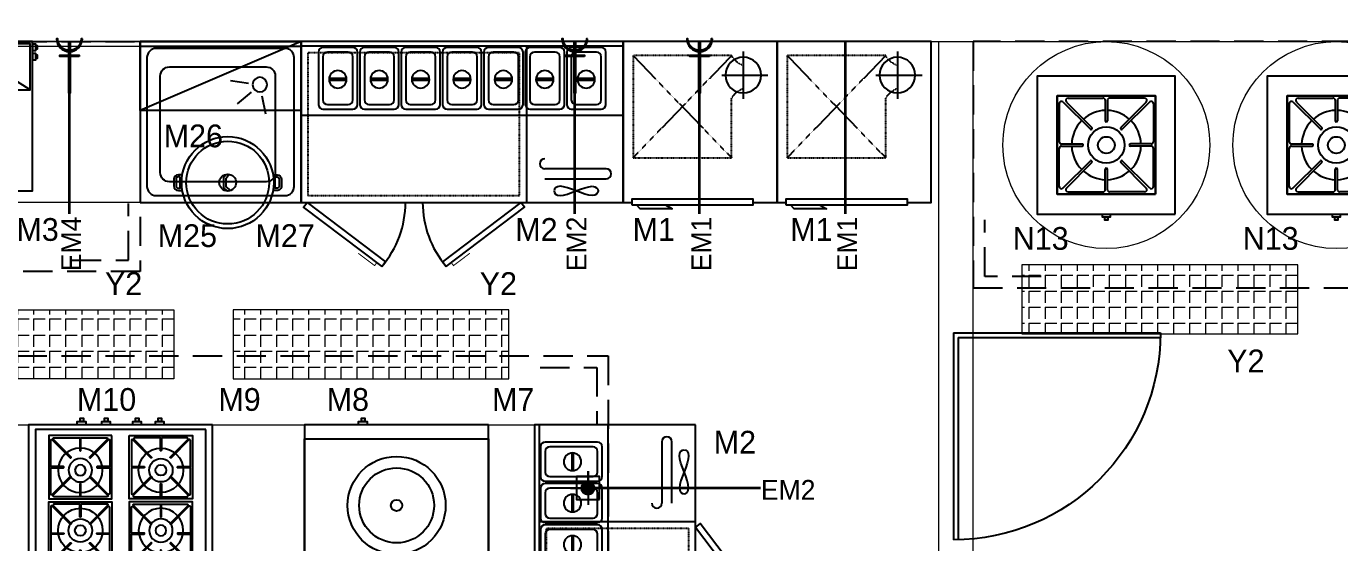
# Model space of a CAD drawing. Header units: centimetres. Extents: x -72470 to -43129, y -18750 to -16337.
# Drawn here: x -55103 to -54532, y -17019 to -16794 of the extents above; entities that cross this region are included whole.
import ezdxf

# ---------------------------------------------------------------- set-up
doc = ezdxf.new("R2010")
doc.units = ezdxf.units.CM
doc.header["$MEASUREMENT"] = 0
for name, pattern in [('Dashed', [0.0056444444656372, 0.0028222222328186, -0.0028222222328186]), ('DUZ', [0]), ('HIDDENX2', [19.049999999999997, 12.7, -6.349999999999998])]:
    doc.linetypes.add(name, pattern=pattern)
doc.layers.get('0').update_dxf_attribs({"linetype": 'DUZ', "lineweight": 0})
for name, color, linetype in [('-DWG_ANA', 7, 'Continuous'), ('002 Çizgi', 7, 'Continuous'), ('11-021_500-BLOK B-str_zemin_kat$0$2DTARAMA1', 253, 'Continuous'), ('CIHAZ', 2, 'Continuous'), ('ELEKTRİK', 10, 'Continuous'), ('kapı ABD', 55, 'Continuous'), ('Kıtc-002 Çizgi', 7, 'Continuous'), ('S2000-002 Çizgi', 7, 'Continuous')]:
    doc.layers.add(name, color=color, linetype=linetype)
doc.layers.add('ELK', color=1, linetype='Continuous', lineweight=35)
doc.layers.add('TEFRIS', color=30, linetype='Continuous', lineweight=9)
doc.styles.add('TAKSİM', font='GOTHIC.TTF', dxfattribs={"height": 20})

# ---------------------------------------------------------------- blocks, each defined once
blk = doc.blocks.new('A$C73A43FF4')
at = {"layer": 'S2000-002 Çizgi'}
for p, q in [((13.34577886293937, 53.03139443360123), (28.55210496410746, 53.03139443360123)), ((29.51735401407404, 52.06614528710814), (29.51735401407404, 43.20446092698512)), ((30.48260316056712, 52.06614528710814), (30.48260316056712, 43.20446092698512)), ((46.65417840822739, 53.03139443360123), (31.44785221053462, 53.03139443360123)), ((51.42857945591639, 11.19582252253531), (51.42857945591639, 54.05296537953472)), ((9.536685745409159, 50.63877369850342), (9.536685745409159, 34.07226762251048)), ((11.10751322696978, 51.39028234246689), (23.07058826042612, 39.50277661389737)), ((12.74025950458781, 51.3146366431447), (23.67622557221239, 40.25452463962574)), ((47.25969776657804, 51.3146366431447), (36.32373169895436, 40.25452463962574)), ((48.89244404419696, 51.39028234246689), (36.92936901073972, 39.50277661389737)), ((50.46333040594982, 50.63877369850342), (50.46333040594982, 34.07226762251048)), ((23.74927899868453, 39.5758301368969), (23.74927899868453, 39.57606585071517)), ((36.25067827248131, 39.5758301368969), (36.25067827248131, 39.57606585071517)), ((9.536685745409159, 14.61001420356661), (9.536685745409159, 31.17652027955955)), ((10.50193479537665, 33.10701847601922), (19.51255649145241, 33.10701847601922)), ((10.50193479537665, 32.14176942605082), (19.51255649145241, 32.14176942605082)), ((10.50193479537665, 32.14176932952614), (19.51255649145241, 32.14176932952614)), ((49.49808125945674, 33.10701847601922), (40.48740068318875, 33.10701847601922)), ((49.49808125945674, 32.14176942605082), (40.48740068318875, 32.14176942605082)), ((49.49808125945674, 32.14176932952614), (40.48740068318875, 32.14176932952614)), ((50.46333040594982, 14.61001420356661), (50.46333040594982, 31.17652027955955)), ((11.10751322696978, 13.85850555960314), (23.07058826042612, 25.74601128817267)), ((12.74025950458781, 13.93415125892534), (23.67622557221239, 24.99426326244429)), ((23.74927899868453, 25.67295776517312), (23.74927899868453, 25.67272205135487)), ((36.25067827248131, 25.67295776517312), (36.25067827248131, 25.67272205135487)), ((47.25969776657804, 13.93415125892534), (36.32373169895436, 24.99426326244429)), ((48.89244404419696, 13.85850555960314), (36.92936901073972, 25.74601128817267)), ((29.51735401407404, 13.18264261496006), (29.51735401407404, 22.04432697508492)), ((30.48260316056712, 13.18264261496006), (30.48260316056712, 22.04432697508492)), ((13.34577886293937, 12.2173934684688), (28.55210496410746, 12.2173934684688)), ((46.65417840822739, 12.2173934684688), (31.44785221053462, 12.2173934684688)), ((8.57143659891699, 11.19582252253531), (51.42857945591639, 11.19582252253531))]:
    blk.add_line(p, q, dxfattribs=at)
for points in [[(60.00000802731665, 2.624393951135061), (60.00000802731665, 62.62439395093497), (8.027516742e-06, 62.62439395093497), (8.027516742e-06, 2.624393951135061)], [(51.42857945591639, 11.19582252253531), (51.42857945591639, 54.05296537953472), (8.57143659891699, 54.05296537953472), (8.57143659891699, 11.19582252253531)], [(51.42857945591639, 11.19582252253531), (8.57143659891699, 11.19582252253531), (8.57143659891699, 54.05296537953472), (51.42857945591639, 54.05296537953472)], [(51.42857945591639, 11.19582252253531), (8.57143659891699, 11.19582252253531), (8.57143659891699, 54.05296537953472), (51.42857945591639, 54.05296537953472)], [(28.35975802741632, 2.624393951135061), (31.64025802741708, 2.624393951135061), (31.64025802741708, 1.312193951134759), (28.35975802741632, 1.312193951134759)], [(29.34390802741655, 1.312193951134759), (30.65610802741685, 1.312193951134759), (30.65610802741685, -6.0488655436e-06), (29.34390802741655, -6.0488655436e-06)]]:
    blk.add_lwpolyline(points, close=True, dxfattribs=at)
for radius in [7.928277897756767, 3.642563612056767]:
    blk.add_circle((29.99997863558292, 32.62439395103502), radius, dxfattribs=at)
for centre, radius, start, end in [((10.50187601171001, 50.63877369850342), 0.9652491464924421, 51.148000999984, 180.0000049999744), ((13.34577886293937, 52.06614528710814), 0.9652491464924421, 90.00000299998466, 231.147999999975), ((28.55210496410746, 52.06614528710814), 0.9652491464924421, 359.9999950000255, 89.99999700001536), ((31.44785221053462, 52.06614528710814), 0.9652491464924421, 89.99999700001536, 180), ((46.65417840822739, 52.06614528710814), 0.9652491464924421, 308.852000000025, 89.99999700001536), ((49.49808125945674, 50.63877369850342), 0.9652491464924421, 359.9999950000255, 128.851999000016), ((29.99997863558292, 32.62439395103502), 15.0711350405901, 91.83510280836585, 131.3747573071069), ((29.99997863558292, 32.62439395103502), 15.0711350405901, 48.62524269289312, 88.16489755877983), ((29.99997863558292, 32.62439395103502), 15.0711350405901, 135.2010502838732, 178.1648975588335), ((23.37340686805692, 39.87864884105147), 0.4826245249837685, 321.1470799999462, 51.14044700000023), ((29.99997863558292, 43.20446092698512), 0.4826245249837685, 180, 269.9999990000051), ((29.99997863558292, 43.20446092698512), 0.4826245249837685, 269.9999990000051, 359.9999950000255), ((36.62655040310982, 39.87864884105147), 0.4826245249837685, 128.8595529999997, 218.8529200000538), ((29.99997863558292, 32.62439395103502), 15.0711350405901, 1.835102441166419, 44.79894971612678), ((23.37340686805692, 39.87864884105147), 0.4826245249837685, 231.1534640000196, 321.1356869999592), ((36.62655040310982, 39.87864884105147), 0.4826245249837685, 218.8643130000408, 308.8465359999805), ((10.50193479537665, 34.07226762251048), 0.9652491464924421, 180, 269.9999990000051), ((10.50193479537665, 31.17652027955955), 0.9652491464924421, 90.00000099999487, 180), ((29.99997863558292, 32.62439395103502), 15.0711350405901, 181.8351028083154, 224.7989497161268), ((19.51255649145241, 32.62439395103502), 0.4826245249837685, 269.9999990000051, 359.9999950000255), ((19.51255649145241, 32.62439395103502), 0.4826245249837685, 359.9999950000255, 89.99999700001536), ((40.48740068318875, 32.62439395103502), 0.4826245249837685, 89.99999700001536, 180), ((40.48740068318875, 32.62439395103502), 0.4826245249837685, 180, 269.9999990000051), ((29.99997863558292, 32.62439395103502), 15.0711350405901, 315.2010502838733, 358.1648971916846), ((49.49808125945674, 34.07226762251048), 0.9652491464924421, 269.9999990000051, 359.9999950000255), ((49.49808125945674, 31.17652027955955), 0.9652491464924421, 4.9999744481e-06, 90.00000099999487), ((23.37340686805692, 25.37013906101857), 0.4826245249837685, 38.86431300004075, 128.8465359999804), ((23.37340686805692, 25.37013906101857), 0.4826245249837685, 308.8595529999999, 38.85292000005379), ((36.62655040310982, 25.37013906101857), 0.4826245249837685, 141.1470799999462, 231.1404470000002), ((36.62655040310982, 25.37013906101857), 0.4826245249837685, 51.1534640000196, 141.1356869999592), ((29.99997863558292, 32.62439395103502), 15.0711350405901, 228.6252426928931, 268.1648971916342), ((29.99997863558292, 22.04432697508492), 0.4826245249837685, 90.00000099999487, 180), ((29.99997863558292, 22.04432697508492), 0.4826245249837685, 4.9999744481e-06, 90.00000099999487), ((29.99997863558292, 32.62439395103502), 15.0711350405901, 271.8351024412202, 311.3747573071068), ((10.50187601171001, 14.61001420356661), 0.9652491464924421, 179.9999950000255, 308.851999000016), ((13.34577886293937, 13.18264261496006), 0.9652491464924421, 128.852000000025, 269.9999970000154), ((28.55210496410746, 13.18264261496006), 0.9652491464924421, 270.0000029999845, 4.9999744481e-06), ((31.44785221053462, 13.18264261496006), 0.9652491464924421, 180, 270.0000029999845), ((46.65417840822739, 13.18264261496006), 0.9652491464924421, 270.0000029999845, 51.14799999997504), ((49.49808125945674, 14.61001420356661), 0.9652491464924421, 231.148000999984, 4.9999744481e-06)]:
    blk.add_arc(centre, radius, start, end, dxfattribs=at)
blk = doc.blocks.new('rtyjjkw5')
at = {"layer": 'kapı ABD', "color": 7}
for p, q in [((-2, 2), (-2, 90)), ((0, 0), (0, 90)), ((-2, 2), (-90, 2)), ((0, 0), (-90, 0))]:
    blk.add_line(p, q, dxfattribs=at)
blk.add_arc((0, 0), 90, 90, 180, dxfattribs=at)
blk = doc.blocks.new('A$C5569020A')
at = {"layer": 'S2000-002 Çizgi'}
for points in [[(-1.67189355125e-05, 2.362388841e-06), (52.99998328106449, 2.3623879315e-06), (52.99998328106449, 65.00000236238793), (-1.67189355125e-05, 65.00000236238884)], [(24.99998328106449, 4.00000236238884), (27.99998328106449, 4.00000236238884), (27.99998328106449, 64.00000236238793), (24.99998328106449, 64.00000236238884)], [(52.99998328106449, 61.11729896110229), (54.46586121451217, 61.11729896110229), (54.46586121451217, 63.78939851896666), (52.99998328106449, 63.78939851896666)], [(54.46586121451217, 61.7853238505686), (55.19880018123604, 61.7853238505686), (55.19880018123604, 63.12137362950034), (54.46586121451217, 63.12137362950034)], [(52.99998328106449, 57.08559499987496), (54.46586121451217, 57.08559499987496), (54.46586121451217, 59.75769455773934), (52.99998328106449, 59.75769455773934)], [(54.46586121451217, 57.75361988934128), (55.19880018123604, 57.75361988934128), (55.19880018123604, 59.08966966827302), (54.46586121451217, 59.08966966827302)]]:
    blk.add_lwpolyline(points, close=True, dxfattribs=at)
for points in [[(27.99998328106449, 44.00000236238883), (51.99998328106449, 44.00000236238793), (51.99998328106449, 64.00000236238793), (0.9999832810644876, 64.00000236238884), (0.9999832810644876, 44.00000236238883), (24.99998328106449, 44.00000236238883)], [(0.9999832810644876, 44.00000236238883), (8.575407093543618, 48.71595193636494), (24.99998328106449, 48.71595193636494)], [(51.99998328106449, 44.00000236238793), (44.42455946858536, 48.71595193636494), (27.99998328106449, 48.71595193636494)]]:
    blk.add_lwpolyline(points, dxfattribs=at)
for points in [[(18.07450287327992, 29.39050397235315, -0.4254295835771886), (21.82152981452782, 27.43646788725801, 0.3372517915485938), (25.14250451168664, 23.71822109901132, -0.475844567449334)], [(18.75352722039315, 30.32868953727939, -0.4998745452864862), (23.93060930351476, 27.04510002739244, 0.2980718025383576), (26.01763325798766, 24.27298926919048, 0.3252047160820161)], [(33.20215869164713, 31.21978356548516, -0.4254295835771886), (31.2481226065529, 27.4727566242409, 0.3372517915485938), (27.52987581830348, 24.15178192707845, -0.475844567449334)], [(34.14034425657337, 30.54075921837375, -0.4998745452864862), (30.85675474668551, 25.36367713525306, 0.2980718025383576), (28.08464398848355, 23.27665318078016, 0.3252047160820161)], [(18.96559690148751, 14.94187250110099, -0.4998745452864862), (22.24918641137538, 20.11895458421987, 0.2980718025383576), (25.02129716957643, 22.20597853869276, 0.3252047160820161)], [(19.90378246641376, 14.26284815398958, -0.4254295835771886), (21.85781855150799, 18.00987509523202, 0.3372517915485938), (25.57606533975741, 21.33084979239447, -0.475844567449334)], [(34.35241393766682, 15.15394218219353, -0.4998745452864862), (29.17533185454613, 18.4375316920823, 0.2980718025383576), (27.08830790007323, 21.20964245028426, 0.3252047160820161)], [(35.03143828478096, 16.09212774711977, -0.4254295835771886), (31.28441134353307, 18.04616383221491, 0.3372517915485938), (27.96343664637425, 21.76441062045979, -0.475844567449334)]]:
    blk.add_lwpolyline(points, format="xyb", dxfattribs=at)
at = {"layer": 'S2000-002 Çizgi', "const_width": 0.396}
blk.add_lwpolyline([(26.13877745819082, 22.31554589995631, 1), (26.96716369986916, 23.16708581951298, 1)], format="xyb", close=True, dxfattribs=at)
at = {"layer": 'S2000-002 Çizgi'}
for radius in [10.88115600601513, 1.643978604757531]:
    blk.add_circle((26.55297057902954, 22.74131585973646), radius, dxfattribs=at)
blk.add_arc((26.55297057902954, 22.74131585973646), 17.56727753235161, 95.07169779256836, 85.27520643151658, dxfattribs=at)
blk = doc.blocks.new('A$C5B5611F4')
at = {"layer": 'CIHAZ', "color": 1}
for p, q in [((14.73433841587575, 68.46761854331544), (14.73433841587575, 47.91930797332088)), ((24.09093439983735, 58.19346325831839), (3.982544617469102, 58.19346325831839))]:
    blk.add_line(p, q, dxfattribs=at)
at = {"layer": 'CIHAZ', "color": 5, "linetype": 'Dashed'}
for p, q in [((19.81749012649561, 66.6580059789485), (62.61512831721622, 22.28394089994254)), ((62.61512831721622, 66.6580059789485), (19.81749012649561, 22.28394089994254))]:
    blk.add_line(p, q, dxfattribs=at)
at = {"layer": 'CIHAZ', "color": 5}
for points in [[(63.20360101332789, 1.822599528354203), (10.36053938909026, 1.822599528354203), (10.36053938909026, 4.321503037158436), (63.20360101332789, 4.321503037158436)], [(61.20360101332789, 1.822599528354203), (48.5961299984774, 1.822599528354203), (45.5961299984774, -5.8188888943e-06), (59.5961299984774, -5.8188888943e-06)]]:
    blk.add_lwpolyline(points, close=True, dxfattribs=at)
at = {"layer": 'CIHAZ', "color": 1}
blk.add_circle((14.73433841587575, 58.19346325831839), 7.758035706010048, dxfattribs=at)
at = {"layer": 'S2000-002 Çizgi', "linetype": 'Dashed'}
for p, q in [((19.81749012649561, 66.6580059789485), (62.61512831721622, 66.6580059789485)), ((62.61512831721622, 66.6580059789485), (62.61512831721622, 22.28394089994254)), ((19.81749012649561, 22.28394089994254), (19.81749012649561, 48.05007444388684)), ((62.61512831721622, 22.28394089994254), (19.81749012649561, 22.28394089994254))]:
    blk.add_line(p, q, dxfattribs=at)
at = {"layer": 'S2000-002 Çizgi'}
blk.add_lwpolyline([(10.36053938909026, 2.813747483875431), (4.7521225497e-06, 2.813747483875431), (4.7521225497e-06, 72.81374748387543), (67.00000475212255, 72.81374748387543), (67.00000475212255, 2.813747483875431), (63.20360101332789, 2.813747483875431)], dxfattribs=at)
at = {"layer": 'S2000-002 Çizgi', "linetype": 'Dashed'}
for centre, radius, start, end in [((11.59975860845043, 71.22130393240832), 9.399723374371668, 291.2079427881586, 330.9566305499486), ((10.99552973916797, 43.0200138398659), 10.15522007421278, 29.69070431364409, 66.77515045045837)]:
    blk.add_arc(centre, radius, start, end, dxfattribs=at)
blk = doc.blocks.new('A$C604B7618')
at = {"layer": 'S2000-002 Çizgi'}
blk.add_lwpolyline([(9.0837897915e-06, 30.56934416526383), (30.56934988002058, 30.56934416526383), (30.56934988002058, 3.3690312193e-06), (9.0837897915e-06, 3.3690312193e-06), (9.0837897915e-06, 30.56934416526383)], dxfattribs=at)
blk.add_lwpolyline([(15.54676230766154, 29.52101286223842), (15.54676230766154, 23.4406913046887, -0.4142135623730951), (15.33709604705655, 23.23102504408325), (15.23226291675382, 23.23102504408325, -0.4142135623730951), (15.02259665614838, 23.4406913046887), (15.02259665614838, 29.52101286223842), (2.684429298277336, 29.52101286223842, 0.6681786379192877), (2.313788211627525, 28.62620612407591), (10.80522009634524, 20.13477423935729, -0.8104432851896715), (10.38341604437301, 19.81529611802944), (1.585224429712525, 28.61348773269038, 0.6681786379193126), (1.048340386815198, 28.39110308070031), (1.048340386815198, 15.54675659290387), (7.128661944364921, 15.54675659290387, -0.4142135623730951), (7.338328204970366, 15.33709033229934), (7.338328204970366, 15.23225720199661, -0.4142135623730951), (7.128661944364921, 15.02259094139117), (1.048340386815198, 15.02259094139117), (1.048340386815198, 2.684423583519674, 0.6681786379192877), (1.943147124977713, 2.313782496869862), (10.43457900969588, 10.80521438158757, -0.8104432851896715), (10.75405713102418, 10.3834103296158), (1.955865516363246, 1.585218714955772, 0.6681786379193126), (2.17825016835377, 1.048334672058444), (15.02259665614838, 1.048334672057535), (15.02259665614838, 7.128656229607258, -0.4142135623730951), (15.23226291675382, 7.338322490212701), (15.33709604705655, 7.338322490212701, -0.4142135623730951), (15.54676230766154, 7.128656229607258), (15.54676230766154, 1.048334672057535), (27.88492966553258, 1.048334672057535, 0.6681786379192877), (28.25557075218285, 1.94314141022005), (19.76413886746513, 10.43457329493776, -0.8104432851896717), (20.18594291943736, 10.75405141626561), (28.9841345340974, 1.955859801605583, 0.6681786379193126), (29.52101857699472, 2.178244453595652), (29.52101857699472, 15.02259094139117), (23.440697019445, 15.02259094139117, -0.4142135623730951), (23.23103075883955, 15.23225720199661), (23.23103075884001, 15.33709033229934, -0.4142135623730951), (23.440697019445, 15.54675659290387), (29.52101857699472, 15.54675659290387), (29.52101857699472, 28.39110308070031, 0.6681786379193126), (28.9841345340974, 28.61348773269038), (20.18594291943736, 19.81529611802944, -0.8104432851896715), (19.76413886746513, 20.13477423935729), (28.25557075218285, 28.62620612407591, 0.6681786379192877), (27.88492966553258, 29.52101286223842)], format="xyb", close=True, dxfattribs=at)
for radius in [10.75000880901227, 5.655118676306867, 2.598184596683391]:
    blk.add_circle((15.28470044665027, 13.79798802426285), radius, dxfattribs=at)
blk = doc.blocks.new('A$C7A250C34')
at = {"layer": 'S2000-002 Çizgi'}
h = blk.add_hatch(dxfattribs=at)
h.set_pattern_fill('ANSI31', color=256, scale=1.5, angle=45, style=0)
h.set_pattern_definition([(90, (-2508.419051880786, -6412.80118857615), (-4.762499999999998, 9e-16), [])])
h.paths.add_polyline_path([(-9.212448276230134e-06, 72.91598990668763), (-9.212448276230134e-06, 65.91598990668763), (79.99999078755172, 65.91598990668763), (79.99999078755172, 72.91598990668763)])
for points in [[(-9.212448276230134e-06, 2.915989906687628), (79.99999078755263, 2.915989906687628), (79.99999078755172, 72.91598990668763), (-9.212448276230134e-06, 72.91598990668763)], [(79.99999078755172, 65.91598990668763), (-9.212448276230134e-06, 65.91598990668763), (-9.212448276230134e-06, 72.91598990668763), (79.99999078755172, 72.91598990668763)], [(2.999990787551724, 4.915989906687628), (76.99999078755263, 4.915989906687628), (76.99999078755172, 65.91598990668763), (2.999990787551724, 65.91598990668763)], [(21.19846672845506, 2.915989906687628), (24.8434667284555, 2.915989906687628), (24.8434667284555, 1.457989906688908), (21.19846672845506, 1.457989906688908)], [(22.16557366748293, 1.457989906688908), (23.62357366748347, 1.457989906688908), (23.62357366748347, -1.00933098110545e-05), (22.16557366748293, -1.00933098110545e-05)], [(31.04837039071299, 2.915989906687628), (34.69337039071343, 2.915989906687628), (34.69337039071343, 1.457989906688908), (31.04837039071299, 1.457989906688908)], [(32.01547732974086, 1.457989906688908), (33.4734773297414, 1.457989906688908), (33.4734773297414, -1.00933098110545e-05), (32.01547732974086, -1.00933098110545e-05)], [(44.55692469793121, 2.915989906687628), (48.20192469793164, 2.915989906687628), (48.20192469793164, 1.457989906688908), (44.55692469793121, 1.457989906688908)], [(45.52403163695908, 1.457989906688908), (46.98203163695962, 1.457989906688908), (46.98203163695962, -1.00933098110545e-05), (45.52403163695908, -1.00933098110545e-05)], [(55.19721320158078, 2.915989906687628), (58.84221320158122, 2.915989906687628), (58.84221320158122, 1.457989906688908), (55.19721320158078, 1.457989906688908)], [(56.16432014060865, 1.457989906688908), (57.62232014060919, 1.457989906688908), (57.62232014060919, -1.00933098110545e-05), (56.16432014060865, -1.00933098110545e-05)]]:
    blk.add_lwpolyline(points, close=True, dxfattribs=at)
at = {"layer": 'S2000-002 Çizgi', "yscale": 0.8999999999996362}
for p, xscale, zscale in [((36.23911923934429, 36.40358015796164), -0.8999999999996362, 0.9), ((43.76086233575916, 36.40358015796164), 0.8999999999996362, 0.8999999999996362)]:
    blk.add_blockref('A$C604B7618', p, dxfattribs=dict(at, xscale=xscale, zscale=zscale))
at = {"layer": 'S2000-002 Çizgi', "yscale": 0.8999999999996362, "rotation": 180}
for p, xscale, zscale in [((36.23911923934429, 35.06320887480115), 0.8999999999996362, 0.8999999999996362), ((43.76086233575916, 35.06320887480115), -0.8999999999996362, 0.9)]:
    blk.add_blockref('A$C604B7618', p, dxfattribs=dict(at, xscale=xscale, zscale=zscale))
blk = doc.blocks.new('A$C24D013FD')
at = {"layer": 'S2000-002 Çizgi'}
h = blk.add_hatch(dxfattribs=at)
h.set_pattern_fill('ANSI31', color=256, scale=1.5, angle=225, style=0)
h.set_pattern_definition([(270, (2688.432167942432, 5823.008686697613), (4.762499999999998, -1.483238038093927e-15), [])])
h.paths.add_polyline_path([(3.391559584997594e-05, 8.00002112576476), (3.391559584997594e-05, 2.112576476065442e-05), (80.00003391559585, 2.112576476065442e-05), (80.00003391559585, 8.00002112576476)])
for points in [[(80.00003391559585, 70.00002112576476), (3.391559584997594e-05, 70.00002112576476), (3.391559584997594e-05, 2.112576476065442e-05), (80.00003391559585, 2.112576476065442e-05)], [(27.12357743253233, 70.00002112576476), (23.47857743253553, 70.00002112576476), (23.47857743253553, 71.45802112576348), (27.12357743253233, 71.45802112576348)], [(26.1564704935081, 71.45802112576348), (24.6984704935021, 71.45802112576348), (24.6984704935021, 72.9160211257622), (26.1564704935081, 72.9160211257622)], [(80.00003391559585, 8.00002112576476), (3.391559584997594e-05, 8.00002112576476), (3.391559584997594e-05, 64.00002112576476), (80.00003391559585, 64.00002112576476)]]:
    blk.add_lwpolyline(points, close=True, dxfattribs=at)
for radius in [21.29503453498474, 16.29503453498474, 2.450729131566731]:
    blk.add_circle((40.00003391559585, 35.00002112576112), radius, dxfattribs=at)
blk = doc.blocks.new('A$C01E77913')
at = {"layer": 'S2000-002 Çizgi'}
for points in [[(1.999996831329099, 26.79714285829232), (14.9999968313291, 26.79714285829414, -0.4142135623731128), (16.9999968313291, 24.79714285829414), (16.9999968313291, 2.000004429532964, -0.4142135623730951), (14.9999968313291, 4.4295329644e-06), (1.999996831329099, 4.4295347834e-06, -0.4142135623730774), (-3.1686709008e-06, 2.000004429534783), (-3.1686709008e-06, 24.79714285829232, -0.4142135623730951)], [(3.999996831329098, 24.79714285829141), (12.99999683132819, 24.79714285829232, -0.4142135623731679), (14.9999968313291, 22.79714285829232), (14.99999683132819, 4.000004429532964, -0.4142135623731362), (12.99999683132819, 2.000004429532964), (3.999996831329098, 2.000004429533873, -0.4142135623730466), (1.999996831329099, 4.000004429533873), (1.999996831329099, 22.79714285829141, -0.4142135623730541)]]:
    blk.add_lwpolyline(points, format="xyb", close=True, dxfattribs=at)
blk.add_lwpolyline([(4.713619910745819, 14.26656825662758), (12.2114784227283, 14.26656825662758), (12.2114784227283, 13.5171988007387), (4.713619910745819, 13.5171988007387)], close=True, dxfattribs=at)
blk.add_circle((8.462549166737062, 13.86656825662794), 3.823091046240757, dxfattribs=at)
blk = doc.blocks.new('A$C6C637BAC')
at = {"layer": '002 Çizgi', "color": 7}
for p, q in [((2.000064334431954, 139.9999900990297), (2.000064334431954, -9.900970326270908e-06)), ((55.31839607636357, 132.6686548947619), (55.31839607636357, 105.9968564754163)), ((59.66420006782573, 105.9968564754163), (59.66420006782573, 132.6686548947619)), ((62.97032455267617, 126.5600048000233), (63.14235428599204, 127.7038138954849)), ((63.14235428599204, 125.1030098808005), (62.97032455267617, 126.5600048000233)), ((63.14235428599204, 127.7038138954849), (63.59588721928594, 128.5208203922411)), ((63.59588721928594, 128.5208203922411), (64.23708895256277, 129.0110242902992)), ((64.23708895256277, 129.0110242902992), (64.97212508582743, 129.1744255896483)), ((64.97212508582743, 129.1744255896483), (65.70716121909209, 129.0110242902992)), ((65.70716121909209, 129.0110242902992), (66.34836295236164, 128.5208203922411)), ((66.34836295236164, 128.5208203922411), (66.80189588565554, 127.7038138954849)), ((66.80189588565554, 127.7038138954849), (66.9739256189714, 126.5600048000233)), ((66.9739256189714, 126.5600048000233), (66.80189588565554, 125.1030098808042)), ((63.59588721928594, 123.400913012556), (63.14235428599204, 125.1030098808005)), ((64.2370889525555, 121.5354148449551), (63.59588721928594, 123.400913012556)), ((64.97212508582015, 119.5882160276815), (64.2370889525555, 121.5354148449551)), ((65.70716121908481, 121.5354148449551), (64.97212508582015, 119.5882160276815)), ((66.34836295236164, 123.400913012556), (65.70716121908481, 121.5354148449551)), ((66.80189588565554, 125.1030098808042), (66.34836295236164, 123.400913012556)), ((63.59588721928594, 115.775519042807), (63.14235428599204, 114.0734221745588)), ((64.2370889525555, 117.6410172104079), (63.59588721928594, 115.775519042807)), ((64.97212508582015, 119.5882160276815), (64.2370889525555, 117.6410172104079)), ((65.70716121908481, 117.6410172104079), (64.97212508582015, 119.5882160276815)), ((66.34836295236164, 115.775519042807), (65.70716121908481, 117.6410172104079)), ((66.80189588565554, 114.0734221745588), (66.34836295236164, 115.775519042807)), ((63.14235428599204, 114.0734221745588), (62.97032455267617, 112.6164272553397)), ((62.97032455267617, 112.6164272553397), (63.14235428599204, 111.472618159878)), ((63.14235428599204, 111.472618159878), (63.59588721928594, 110.6556116631218)), ((63.59588721928594, 110.6556116631218), (64.23708895256277, 110.1654077650637)), ((64.23708895256277, 110.1654077650637), (64.97212508582743, 110.0020064657147)), ((64.97212508582743, 110.0020064657147), (65.70716121909209, 110.1654077650637)), ((65.70716121909209, 110.1654077650637), (66.34836295236164, 110.6556116631182)), ((66.34836295236164, 110.6556116631182), (66.80189588565554, 111.472618159878)), ((66.9739256189714, 112.6164272553397), (66.80189588565554, 114.0734221745588)), ((66.80189588565554, 111.472618159878), (66.9739256189714, 112.6164272553397))]:
    blk.add_line(p, q, dxfattribs=at)
for points in [[(70.00006433443195, 139.9999900990297), (6.433443195419386e-05, 139.9999900990297), (6.433443195419386e-05, -9.900970326270908e-06), (70.00006433443195, -9.900970326270908e-06)], [(32.00006433443195, -9.900970326270908e-06), (32.00006433443195, 139.9999900990297), (6.433443195419386e-05, 139.9999900990297), (6.433443195419386e-05, -9.900970326270908e-06)], [(97.81562083283643, 63.03665998900033), (72.04669315234787, 97.14714028755043), (70.00006433443195, 95.60100462672199), (95.76899201492051, 61.49052432817189)], [(97.81562083283643, 35.20474907095559), (72.04669315234787, 1.094268772405485), (70.00006433443195, 2.640404433233925), (95.76899201492051, 36.75088473178403)]]:
    blk.add_lwpolyline(points, close=True, dxfattribs=at)
blk.add_lwpolyline([(2.000064334431954, 97.99999009902967), (70.00006433443195, 97.99999009902967)], dxfattribs=at)
at = {"layer": '002 Çizgi', "color": 7, "linetype": 'Dashed'}
blk.add_lwpolyline([(5.000064334431954, 94.99999009902967), (5.000064334431954, 2.999990099029674), (67.00006433443195, 2.999990099029674), (67.00006433443195, 94.99999009902967)], close=True, dxfattribs=at)
at = {"layer": '002 Çizgi', "color": 7, "const_width": 0.4275}
for points in [[(96.12007025559433, 65.28107020572133), (97.4389023592812, 66.27738831104216), (93.18194567605678, 71.91234677246393), (92.09194870239298, 73.35518214212789)], [(96.12007025559433, 32.96033885423458), (97.4389023592812, 31.96402074891375), (93.18194567605678, 26.32906228749198), (92.09194870239298, 24.88622691782803)]]:
    blk.add_lwpolyline(points, dxfattribs=at)
at = {"layer": '002 Çizgi', "color": 7}
for centre, radius, start, end in [((57.49129807209101, 132.6686548947619), 2.172901995734719, 0, 180), ((53.14549408063613, 105.9968564754163), 2.172901995727443, 180, 0), ((70.00006433443195, 95.60100462672199), 42.74999999999999, 270, 310.50921266378), ((70.00006433443195, 2.640404433233925), 42.74999999999999, 49.49078733621995, 90)]:
    blk.add_arc(centre, radius, start, end, dxfattribs=at)
at = {"layer": '002 Çizgi', "color": 7, "xscale": -1, "rotation": 270}
for p in [(2.601490690518403, 115.5061588306089), (2.601490690518403, 97.50615883060891), (2.601490690518403, 79.50615883060891), (2.601490690518403, 61.50615883060891), (2.601490690518403, 43.50615883060891), (2.601490690518403, 25.50615883060891), (2.601490690518403, 7.506158830608911)]:
    blk.add_blockref('A$C01E77913', p, dxfattribs=at)
blk = doc.blocks.new('A$C66347C28')
at = {"layer": 'S2000-002 Çizgi'}
for p, q in [((22.86498246074916, 51.7451148488035), (30.67669549929997, 52.85778265581757)), ((22.86498246074916, 51.74511484881077), (30.67669549929997, 52.85778265582485)), ((17.11052739051229, 46.33557420223951), (15.51775233954686, 38.60744649351545)), ((21.63479967023159, 47.9358726503051), (27.73248723996949, 42.92796924195864)), ((21.63479967023159, 47.93587265031238), (27.73248723996949, 42.92796924195864))]:
    blk.add_line(p, q, dxfattribs=at)
for points in [[(69.9999874759742, -1.816244912333786e-05), (-1.252402580576017e-05, -1.816244912333786e-05), (-1.252402580576017e-05, 69.99998183755088), (69.9999874759742, 69.99998183755088)], [(69.9999874759742, 67.99998183755088), (-1.252402580576017e-05, 67.99998183755088), (-1.252402580576017e-05, 69.99998183755088), (69.9999874759742, 69.99998183755088)], [(69.9999874759742, -1.816244184738025e-05), (-1.252402580576017e-05, -1.816244184738025e-05), (-1.252402580576017e-05, 69.99998183755815), (69.9999874759742, 69.99998183755815)], [(69.9999874759742, 67.99998183755815), (-1.252402580576017e-05, 67.99998183755815), (-1.252402580576017e-05, 69.99998183755815), (69.9999874759742, 69.99998183755815)]]:
    blk.add_lwpolyline(points, close=True, dxfattribs=at)
for points in [[(62.99998747597419, 2.999981837543601), (6.999987475974194, 2.999981837550877, -0.4142135623730919), (2.999987475974194, 6.999981837550877), (2.999987475974194, 62.99998183755088, -0.4142135623731057), (6.999987475974194, 66.99998183755088), (62.99998747597419, 66.99998183755088, -0.4142135623730951), (66.9999874759742, 62.99998183755088), (66.9999874759742, 6.999981837543601, -0.4142135623730844)], [(62.99998747597419, 2.999981837558153), (6.999987475974194, 2.999981837558153, -0.4142135623730919), (2.999987475974194, 6.999981837558153), (2.999987475974194, 62.99998183755815, -0.4142135623731057), (6.999987475974194, 66.99998183755815), (62.99998747597419, 66.99998183755815, -0.4142135623730951), (66.9999874759742, 62.99998183755815), (66.9999874759742, 6.999981837558153, -0.4142135623730844)], [(15.20730633705534, 8.982972836623958), (57.20730633705534, 8.982972836623958, 0.4142135623730951), (61.20730633705534, 12.98297283662396), (61.20730633705534, 54.98297283661668, 0.4142135623730951), (57.20730633705534, 58.98297283662396), (15.20730633705534, 58.98297283662396, 0.4142135623730951), (11.20730633705534, 54.98297283662396), (11.20730633705534, 12.98297283662396, 0.4142135623730951)], [(15.20730633705534, 8.982972836631234), (57.20730633705534, 8.982972836623958, 0.4142135623730951), (61.20730633705534, 12.98297283662396), (61.20730633705534, 54.98297283662396, 0.4142135623730951), (57.20730633705534, 58.98297283663123), (15.20730633705534, 58.98297283663123, 0.4142135623730951), (11.20730633705534, 54.98297283663123), (11.20730633705534, 12.98297283663123, 0.4142135623730951)]]:
    blk.add_lwpolyline(points, format="xyb", close=True, dxfattribs=at)
blk.add_circle((17.92151435941196, 51.23832939696877), 3.187919533039348, dxfattribs=at)
blk.add_circle((17.92151435941196, 51.23832939696877), 3.187919533039348, dxfattribs=at)
blk = doc.blocks.new('A$C53E03B34')
at = {"layer": 'Kıtc-002 Çizgi'}
for points in [[(3.736430210657999, 16.55474728873923), (1.999989551146424, 16.55474728873923, -0.4142135623730951), (-1.04488535726e-05, 18.55474728873923), (-1.04488535726e-05, 21.44523591158395, -0.4142135623730951), (1.999989551146424, 23.44523591158395), (3.736430210657999, 23.44523591158395)], [(43.13847541821451, 16.55474728873923), (44.87491607772605, 16.55474728873923, 0.4142135623730951), (46.87491607772606, 18.55474728873923), (46.87491607772606, 21.44523591158395, 0.4142135623730951), (44.87491607772605, 23.44523591158395), (43.13847541821451, 23.44523591158395)]]:
    blk.add_lwpolyline(points, format="xyb", dxfattribs=at)
for points in [[(22.07994261973363, 23.39970838445152), (24.16013736147579, 21.79056447975927), (24.16013736147579, 18.12031287973877), (22.74916513575409, 16.40455446213855)], [(23.49386673252957, 23.65446401759436), (25.16013736147579, 22.25665975957964), (25.16013736147579, 17.69347458119227), (23.75556937802139, 16.34792002827453)]]:
    blk.add_lwpolyline(points, dxfattribs=at)
for points in [[(2.829431830543397, 17.55474728873923), (1.999989551146424, 17.55474728873923, -0.4142135623730993), (0.9999895511464274, 18.55474728873923), (0.9999895511464274, 21.44523591158395, -0.4142135623731038), (1.999989551146424, 22.44523591158395), (2.829431830543397, 22.44523591158395)], [(44.04547379832911, 17.55474728873923), (44.87491607772605, 17.55474728873923, 0.4142135623730993), (45.87491607772608, 18.55474728873923), (45.87491607772608, 21.44523591158395, 0.4142135623731038), (44.87491607772605, 22.44523591158395), (44.04547379832911, 22.44523591158395)]]:
    blk.add_lwpolyline(points, format="xyb", close=True, dxfattribs=at)
for radius in [20, 18, 3.660725084202026]:
    blk.add_circle((23.43745281443625, 19.99999160016159), radius, dxfattribs=at)
blk = doc.blocks.new('A$C611F6802')
at = {"layer": '-DWG_ANA'}
h = blk.add_hatch(dxfattribs=at)
h.set_pattern_fill('ANSI31', color=1, style=0)
h.set_pattern_definition([(45, (-55670.14020227872, -22065.11067284289), (-0.08838834764831843, 0.08838834764831845), [])])
h.paths.add_polyline_path([(4.423971784401617, 7.700424825947266, 1), (10.13888412773802, 7.700424825947266, 1)])
at = {"layer": '-DWG_ANA', "color": 1}
for p, q in [((7.28142795606982, 7.700424825947266), (7.28142795606982, 15.25836134111159)), ((7.28142795606982, 15.25836134111159), (7.28142795606982, 0)), ((7.28142795606982, 7.629180670555797), (0, 7.629180670555797)), ((7.28142795606982, 7.629180670555797), (14.67722620816494, 7.629180670555797)), ((14.67722620816494, 7.629180670555797), (7.28142795606982, 7.629180670555797))]:
    blk.add_line(p, q, dxfattribs=at)
blk.add_lwpolyline([(2.28142795606982, 2.700424825947266), (12.28142795606982, 2.700424825947266), (12.28142795606982, 12.70042482594727), (2.28142795606982, 12.70042482594727)], close=True, dxfattribs=at)
blk.add_circle((7.28142795606982, 7.700424825947266), 2.857456171668203, dxfattribs=at)
blk = doc.blocks.new('A$C50025146')
at = {"layer": 'ELEKTRİK'}
for points in [[(6.940050297998823e-05, 5.345355450490388), (6.940050297998823e-05, 5.908019846885509), (22.50664525620232, 5.908019846885509), (22.50664525620232, 5.345355450490388)], [(16.0258407970905, 9.846670621633166), (16.5885051934838, 9.846670621633166), (16.5885051934838, 1.406704675742731), (16.0258407970905, 1.406704675742731)]]:
    blk.add_hatch(color=256, dxfattribs=at).paths.add_polyline_path(points)
h = blk.add_hatch(color=256, dxfattribs=at)
edge = h.paths.add_edge_path()
edge.add_line((23.70435837441619, 11.25333161261187), (23.70435837441619, 10.69066721622039))
edge.add_ellipse((23.70435837441619, 5.626687648689767), major_axis=(3.580774291992597, -3.580774291992606), ratio=0.9999999999999413, start_angle=134.9999999999983, end_angle=314.9999999999983)
edge.add_line((23.70435837441619, 0.5627080811555061), (23.70435837441619, 4.368476402305532e-05))
edge.add_ellipse((23.70435837441619, 5.626687648689767), major_axis=(3.978638102213783, 3.978638102213774), ratio=0.9999999999999128, start_angle=45.0000000000025, end_angle=225.0000000000025, ccw=False)
for points, elevation in [([(6.940050297998823e-05, 5.908019846885509), (22.50664525620232, 5.908019846885509), (22.50664525620232, 5.345355450490388), (6.940050297998823e-05, 5.345355450490388)], 4.794507297291503e-08), ([(16.0258407970905, 1.406704675742731), (16.0258407970905, 9.846670621633166), (16.5885051934838, 9.846670621633166), (16.5885051934838, 1.406704675742731)], 4.791194770819646e-08)]:
    blk.add_lwpolyline(points, close=True, dxfattribs=dict(at, elevation=elevation))
at = {"layer": 'ELEKTRİK', "elevation": 4.798666618537076e-08}
blk.add_lwpolyline([(23.70435837441437, 4.368476402305532e-05), (23.70435837441619, 0.5627080811555061, -0.9999999999999944), (23.70435837441619, 10.69066721622039), (23.70435837441619, 11.25333161261187, 0.9999999999999944)], format="xyb", close=True, dxfattribs=at)

msp = doc.modelspace()

# ---------------------------------------------------------------- hatches: boundary and pattern name
h = msp.add_hatch()
h.set_pattern_fill('ANGLE', color=256, angle=270.0000000000001)
h.set_pattern_definition([(270, (-60401.44277708165, -14681.29706715363), (6.985, 1.297690322819841e-14), [5.079999999999997, -1.904999999999999]), (360, (-60401.44277708165, -14681.29706715363), (-1.21997471109608e-14, 6.985), [5.079999999999996, -1.904999999999999])])
h.paths.add_polyline_path([(-54669.8471515356, -16898.06966386759), (-54669.8471515356, -16928.06966386759), (-54549.8471515356, -16928.06966386759), (-54549.8471515356, -16898.06966386759)])
h = msp.add_hatch()
h.set_pattern_fill('ANGLE', color=256, angle=270.0000000000001)
h.set_pattern_definition([(270, (-60890.14941812673, -14930.8792413751), (6.985, 1.297690322819841e-14), [5.079999999999997, -1.904999999999999]), (360, (-60890.14941812673, -14930.8792413751), (-1.21997471109608e-14, 6.985), [5.079999999999996, -1.904999999999999])])
h.paths.add_polyline_path([(-55158.55379258068, -16947.65183808906), (-55158.55379258068, -16917.65183808906), (-55038.55379258068, -16917.65183808906), (-55038.55379258068, -16947.65183808906)])
h = msp.add_hatch()
h.set_pattern_fill('ANGLE', color=256, angle=270.0000000000001)
h.set_pattern_definition([(270, (-60938.14941812673, -14930.8792413751), (6.985, 1.297690322819841e-14), [5.079999999999997, -1.904999999999999]), (360, (-60938.14941812673, -14930.8792413751), (-1.21997471109608e-14, 6.985), [5.079999999999996, -1.904999999999999])])
h.paths.add_polyline_path([(-54892.82644005511, -16947.65183808906), (-54892.82644005511, -16917.65183808906), (-55012.82644005511, -16917.65183808906), (-55012.82644005511, -16947.65183808906)])
at = {"layer": '11-021_500-BLOK B-str_zemin_kat$0$2DTARAMA1'}
h = msp.add_hatch(dxfattribs=at)
h.set_pattern_fill('ANSI33', color=256, scale=100)
h.set_pattern_definition([(45, (-413509.5235000515, -192690.2066484655), (-17.67766952966369, 17.67766952966369), []), (45, (-413491.8458305515, -192690.2066484655), (-17.67766952966369, 17.67766952966369), [12.5, -6.25])])
edge = h.paths.add_edge_path()
edge.add_arc((-53448.18576900393, -17219.43709981061), 40, 0, 360)
edge = h.paths.add_edge_path()
edge.add_arc((-54288.18576900393, -17219.43709981061), 40, 0, 360)
edge = h.paths.add_edge_path()
edge.add_arc((-55128.18576900393, -17219.43709981061), 40, 0, 360)
edge = h.paths.add_edge_path()
edge.add_arc((-55968.18576900393, -17219.43709981061), 40, 0, 360)
h.paths.add_polyline_path([(-54835.71432833868, -17053.77368003472), (-54661.95784812042, -17053.77368003472), (-54661.95784812042, -17007.82211113978), (-54835.71432833868, -17007.82211113978)], flags=9)
h.paths.add_polyline_path([(-53982.50537089037, -17053.79925984381), (-53808.73865874844, -17053.79925984381), (-53808.73865874844, -17007.81699517807), (-53982.50537089037, -17007.81699517807)], flags=9)
h.paths.add_polyline_path([(-55675.71944430051, -17053.79925984381), (-55520.59938973019, -17053.79925984381), (-55520.59938973019, -17007.81699517807), (-55675.71944430051, -17007.81699517807)], flags=9)
edge = h.paths.add_edge_path()
edge.add_arc((-56808.18576900393, -17219.43709981061), 40, 0, 360)
edge = h.paths.add_edge_path()
edge.add_arc((-55128.18576900393, -18059.43709981061), 40, 0, 360)
edge = h.paths.add_edge_path()
edge.add_arc((-54288.18576900393, -18059.43709981061), 40, 0, 360)
edge = h.paths.add_edge_path()
edge.add_arc((-53448.18576900393, -18059.43709981061), 40, 0, 360)

# ---------------------------------------------------------------- linework, layer by layer
for points in [[(-54549.8471515356, -16928.06966386759), (-54549.8471515356, -16898.06966386759), (-54669.8471515356, -16898.06966386759), (-54669.8471515356, -16928.06966386759)], [(-55038.55379258068, -16917.65183808906), (-55038.55379258068, -16947.65183808906), (-55158.55379258068, -16947.65183808906), (-55158.55379258068, -16917.65183808906)], [(-55012.82644005511, -16917.65183808906), (-55012.82644005511, -16947.65183808906), (-54892.82644005511, -16947.65183808906), (-54892.82644005511, -16917.65183808906)]]:
    msp.add_lwpolyline(points, close=True)
at = {"layer": 'ELK', "color": 1}
for p, q in [((-55083.96240667095, -16875.85681446604), (-55083.96240667095, -16800.88640910893)), ((-54864.25884943864, -16875.85681446604), (-54864.25884943864, -16800.88640910893)), ((-54809.93646429059, -16875.85681446604), (-54809.93646429059, -16800.88640910893)), ((-54746.56043234623, -16875.85681446604), (-54746.56043234623, -16800.88640910893)), ((-54783.54147968067, -16995.14567252615), (-54858.51188503777, -16995.14567252615))]:
    msp.add_line(p, q, dxfattribs=at)
at = {"layer": 'S2000-002 Çizgi'}
msp.add_line((-54983.23304321599, -16800.95765435042), (-55053.23304321594, -16830.95765380737), dxfattribs=at)
at = {"layer": 'S2000-002 Çizgi', "linetype": 'HIDDENX2'}
for points in [[(-55201.69011631789, -16800.95765326432), (-55053.23304321599, -16800.95765326432), (-55053.23304321599, -16900.95765326432), (-55201.69011631789, -16900.95765326432)], [(-54690.95160755456, -16908.06966386759), (-54240.95160755456, -16908.06966386759), (-54240.95160755456, -16800.95765326432), (-54690.95160755456, -16800.95765326432)], [(-55201.69011631789, -16937.65183808906), (-54849.6901163179, -16937.65183808906), (-54849.6901163179, -17137.65183808906), (-55201.69011631789, -17137.65183808906)]]:
    msp.add_lwpolyline(points, close=True, dxfattribs=at)
at = {"layer": 'S2000-002 Çizgi'}
msp.add_lwpolyline([(-55053.23304321594, -16830.95765380737), (-55053.23304321594, -16800.95765380737), (-54983.23304321599, -16800.95765326432), (-54983.23304321599, -16830.95765326432)], close=True, dxfattribs=at)
at = {"layer": 'S2000-002 Çizgi', "linetype": 'HIDDENX2'}
for points in [[(-55082.81344213148, -16895.95765326432), (-55058.23304321598, -16895.95765326432), (-55058.23304321598, -16871.37725434882)], [(-54661.37120863906, -16903.06966386759), (-54685.95160755456, -16903.06966386759), (-54685.95160755456, -16878.48926495209)], [(-54879.27051523339, -16942.65183808906), (-54854.69011631789, -16942.65183808906), (-54854.69011631789, -16967.23223700455)]]:
    msp.add_lwpolyline(points, dxfattribs=at)
at = {"layer": 'TEFRIS', "color": 0, "linetype": 'Continuous'}
for p, q in [((-54705.95160755456, -17304.18088086242), (-54705.95160755456, -16800.95765326432)), ((-54690.95160755456, -17289.16071674438), (-54690.95160755456, -16800.95765326432))]:
    msp.add_line(p, q, dxfattribs=at)
msp.add_lwpolyline([(-54128.33230343748, -16800.93750424938), (-53448.18576918037, -16800.93750424938), (-53448.18576918037, -16784.4370997746), (-55371.23390606667, -16784.4370997746), (-55371.23390606667, -16800.93750424938), (-54232.62938520314, -16800.93750424938)], dxfattribs=at)
for points in [[(-55171.69011631789, -16800.95765326432), (-55053.23304321599, -16800.95765326432), (-55053.23304321599, -16870.95765326432), (-55171.69011631789, -16870.95765326432)], [(-55171.69011631789, -16802.95765326432), (-55053.23304321599, -16802.95765326432), (-55053.23304321599, -16800.95765326432), (-55171.69011631789, -16800.95765326432)], [(-55171.69011631789, -16800.95765326432), (-55053.23304321599, -16800.95765326432), (-55053.23304321599, -16870.95765326432), (-55171.69011631789, -16870.95765326432)], [(-55101.69011631788, -17107.65183808906), (-55171.69011631789, -17107.65183808906), (-55171.69011631789, -16967.65183808906), (-55101.69011631788, -16967.65183808906)], [(-55021.69011631788, -16967.65183808906), (-54981.69011631788, -16967.65183808906), (-54981.69011631789, -17037.65183808906), (-55021.69011631788, -17037.65183808906)], [(-54901.69011631788, -16967.65183808906), (-54881.69011631789, -16967.65183808906), (-54881.6901163179, -17037.65183808906), (-54901.69011631789, -17037.65183808906)]]:
    msp.add_lwpolyline(points, close=True, dxfattribs=at)
for centre in [(-54633.11329267373, -16845.97780227926), (-54533.11329267373, -16845.97780227926)]:
    msp.add_circle(centre, 45, dxfattribs=at)
msp.add_spline([(-56060.87015946682, -16879.1107291805), (-55907.01515002904, -16710.20838275738), (-55456.28523351447, -16710.20838275738), (-55230.92020253147, -16686.38876501936), (-54801.85992780881, -16714.53916635493), (-54608.99935951365, -16753.51664986497), (-54404.68316007323, -16702.06071705082), (-54172.33374947145, -16738.35878409295), (-54129.49687978232, -16939.38890786409), (-54006.51191926927, -16985.59990088514)], degree=3, dxfattribs=at)

# ---------------------------------------------------------------- block references
at = {"layer": '-DWG_ANA', "color": 0, "rotation": 90.00000000000001}
msp.add_blockref('A$C611F6802', (-54850.81146021182, -17002.42710048222), dxfattribs=at)
at = {"color": 4, "xscale": -1, "rotation": 270}
msp.add_blockref('rtyjjkw5', (-54699.58969461281, -16927.60949728014), dxfattribs=at)
at = {"layer": 'ELEKTRİK', "rotation": 89.99999999999999}
for p in [(-55078.33571902226, -16823.44414950558, -4.794507297291503e-08), (-54858.63216178995, -16823.44414950558, -4.794507297291503e-08), (-54804.30977664189, -16823.44414950558, -4.794507297291503e-08)]:
    msp.add_blockref('A$C50025146', p, dxfattribs=at)
at = {"layer": 'S2000-002 Çizgi'}
for name, p in [('A$C5569020A', (-55152.9720849934, -16865.95765562671)), ('A$C73A43FF4', (-54663.11327130932, -16878.6021962303)), ('A$C73A43FF4', (-54563.11327130932, -16878.6021962303))]:
    msp.add_blockref(name, p, dxfattribs=at)
at = {"layer": 'S2000-002 Çizgi', "xscale": -1}
for p in [(-54776.23303846386, -16873.7714007482), (-54709.23303846386, -16873.7714007482)]:
    msp.add_blockref('A$C5B5611F4', p, dxfattribs=at)
at = {"layer": 'S2000-002 Çizgi', "rotation": 180}
for name, p in [('A$C53E03B34', (-54991.69771552905, -16842.3041246389)), ('A$C7A250C34', (-55021.69012553034, -16964.73584818237))]:
    msp.add_blockref(name, p, dxfattribs=at)
at = {"layer": 'TEFRIS', "color": 0, "linetype": 'Continuous', "xscale": -1}
msp.add_blockref('A$C66347C28', (-54983.23305573997, -16870.95763564493), dxfattribs=at)
at = {"layer": 'TEFRIS', "color": 0, "linetype": 'Continuous', "rotation": 270}
msp.add_blockref('A$C6C637BAC', (-54983.23303331502, -16800.95758892989), dxfattribs=at)
at = {"layer": 'TEFRIS', "color": 0, "linetype": 'Continuous'}
for name, p in [('A$C24D013FD', (-54981.69015023348, -17037.65185921482)), ('A$C6C637BAC', (-54881.69018065233, -17107.65182818809))]:
    msp.add_blockref(name, p, dxfattribs=at)

# ---------------------------------------------------------------- texts
at = {"style": 'TAKSİM'}
for s, p in [('M26', (-55042.95545070375, -16846.95526898253, -0.0008635203109835583)), ('M3', (-55106.97057532251, -16887.64132497366, -0.0008635203109835583)), ('M25', (-55045.55061709799, -16890.31791179657, -0.0008635203109835583)), ('M27', (-55003.05479902017, -16890.31791179657, -0.0008635203109835583)), ('M2', (-54890.08781367152, -16887.64132497366, -0.0008635203109835583)), ('M1', (-54839.07885882205, -16887.64132497366, -0.0008635203109835583)), ('M1', (-54770.52958718493, -16887.64132497366, -0.0008635203109835583)), ('N13', (-54673.79458892933, -16891.52949620878, -0.0008635203109835583)), ('N13', (-54573.79458892933, -16891.52949620878, -0.0008635203109835583)), ('Y2', (-55068.50618985035, -16911.16922429872, -0.0008635203109835583)), ('Y2', (-54905.55598620672, -16911.16922429872, -0.0008635203109835583)), ('Y2', (-54580.53686082221, -16944.78765325796, -0.0008635203109835583)), ('M10', (-55080.67377743557, -16961.5447123097, -0.0008635203109835583)), ('M9', (-55019.18894930345, -16961.5447123097, -0.0008635203109835583)), ('M8', (-54972.08117897705, -16961.5447123097, -0.0008635203109835583)), ('M7', (-54900.19591971579, -16961.5447123097, -0.0008635203109835583)), ('M2', (-54803.79064462725, -16980.12730272199, -0.0008635203109835583))]:
    msp.add_text(s, height=9.9, dxfattribs=at).set_placement(p)
at = {"layer": 'ELK', "color": 1, "style": 'TAKSİM'}
for s, p in [('EM4', (-55078.87861742869, -16900.85947171678)), ('EM2', (-54859.17506019639, -16900.85947171678)), ('EM1', (-54804.85267504833, -16900.85947171678)), ('EM1', (-54741.47664310398, -16900.85947171678))]:
    msp.add_text(s, height=8.64, rotation=90, dxfattribs=at).set_placement(p)
msp.add_text('EM2', height=8.64, dxfattribs=at).set_placement((-54783.32522623686, -17000.22946176841))

doc.saveas('drawing.dxf')
